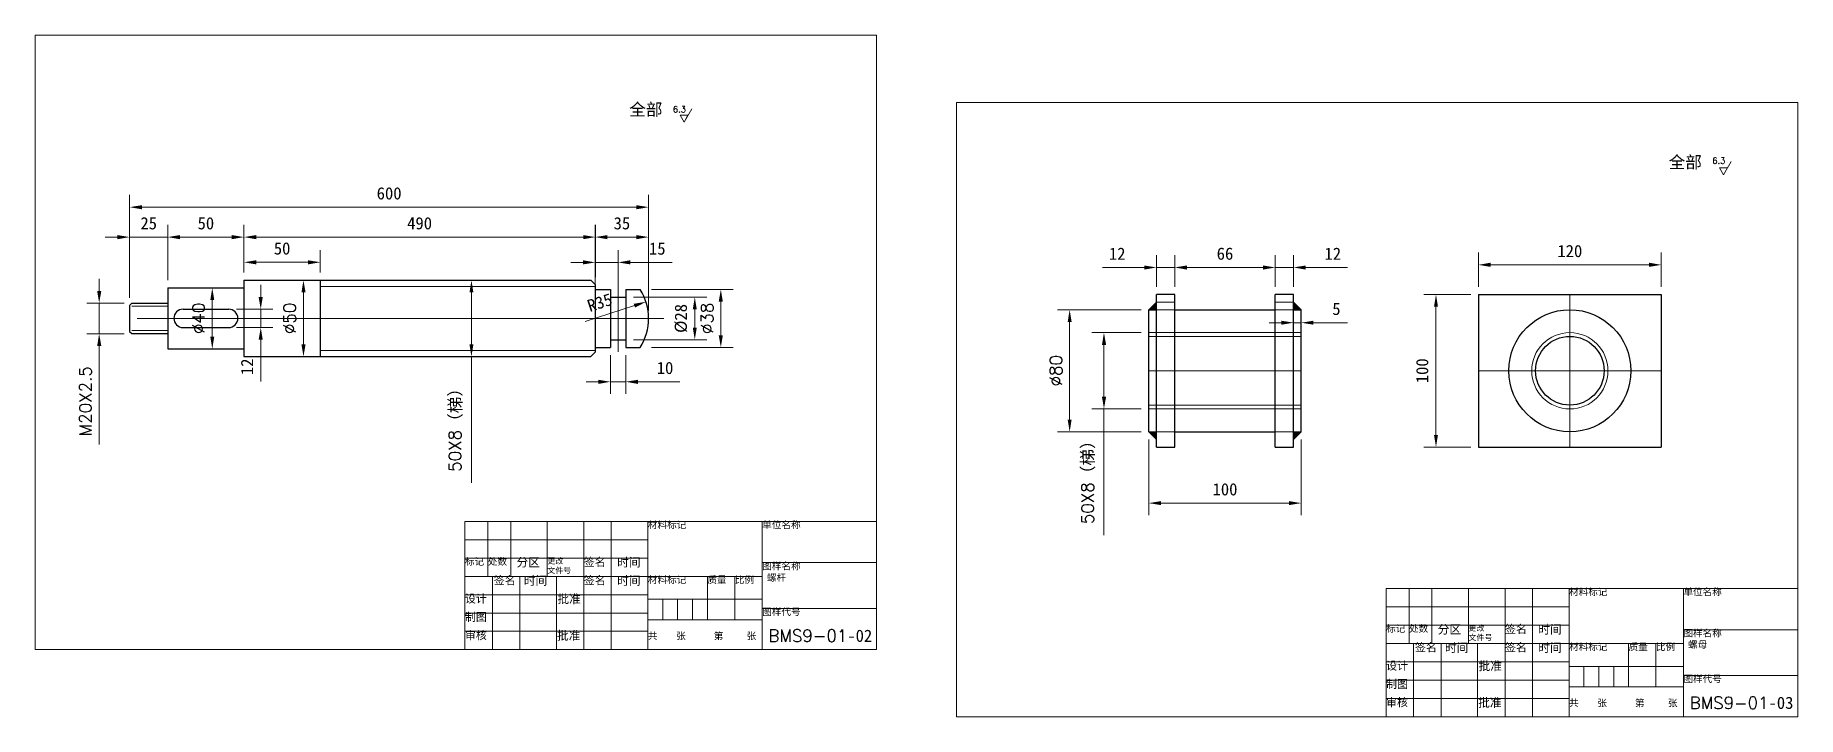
# Model space of a CAD drawing. Header units: millimetres. Extents: x 27179 to 44376, y -2108 to 7885.
# Drawn here: x 29997 to 31153, y 1777 to 2224 of the extents above; entities that cross this region are included whole.
import ezdxf
from ezdxf.lldxf.tags import DXFTag

# ---------------------------------------------------------------- set-up
doc = ezdxf.new("R2010")
doc.units = ezdxf.units.MM
doc.layers.add('中心线层', color=1, linetype='CENTER', lineweight=9)
doc.styles.get("Standard").update_dxf_attribs({"font": ''})
doc.styles.get('Standard').set_extended_font_data('SimSun')
tags = doc.linetypes.add('ACAD_ISO03W100', pattern=[30, 12, -18]).pattern_tags.tags
tags[6:7] = [DXFTag(74, 4), DXFTag(75, 0), DXFTag(340, '0'), DXFTag(46, 1.0), DXFTag(50, 0.0), DXFTag(44, 0.0), DXFTag(45, 0.0)]
tags[4:5] = [DXFTag(74, 4), DXFTag(75, 0), DXFTag(340, '0'), DXFTag(46, 1.0), DXFTag(50, 0.0), DXFTag(44, 0.0), DXFTag(45, 0.0)]
tags = doc.linetypes.add('CENTER', pattern=[50.8, 31.75, -6.35, 6.35, -6.35]).pattern_tags.tags
tags[10:11] = [DXFTag(74, 4), DXFTag(75, 0), DXFTag(340, '0'), DXFTag(46, 1.0), DXFTag(50, 0.0), DXFTag(44, 0.0), DXFTag(45, 0.0)]
tags[8:9] = [DXFTag(74, 4), DXFTag(75, 0), DXFTag(340, '0'), DXFTag(46, 1.0), DXFTag(50, 0.0), DXFTag(44, 0.0), DXFTag(45, 0.0)]
tags[6:7] = [DXFTag(74, 4), DXFTag(75, 0), DXFTag(340, '0'), DXFTag(46, 1.0), DXFTag(50, 0.0), DXFTag(44, 0.0), DXFTag(45, 0.0)]
tags[4:5] = [DXFTag(74, 4), DXFTag(75, 0), DXFTag(340, '0'), DXFTag(46, 1.0), DXFTag(50, 0.0), DXFTag(44, 0.0), DXFTag(45, 0.0)]
doc.dimstyles.new('ISO-25', dxfattribs={"dimscale": 20, "dimtxt": 2.5, "dimasz": 2.5, "dimexe": 1.25, "dimexo": 0.625, "dimtad": 1, "dimtxsty": 'Standard', "dimcen": 2.5, "dimadec": 0, "dimazin": 0, "dimtfac": 1, "dimtmove": 0, "dimatfit": 3, "dimfxl": 1, "dimarcsym": 0})

# ---------------------------------------------------------------- blocks, each defined once
blk = doc.blocks.new('*D11')
at = {"color": 5, "lineweight": 9, "transparency": 16777216}
for p, q in [((30134.2, 2068.4), (30134.2, 2099.7)), ((30364.7, 2065.4), (30364.7, 2099.7)), ((30142.2, 2091.7), (30356.7, 2091.7))]:
    blk.add_line(p, q, dxfattribs=at)
at = {"color": 5, "lineweight": -3, "transparency": 16777216}
for points in [[(30142.2, 2093), (30142.2, 2090.3), (30134.2, 2091.7)], [(30356.7, 2093), (30356.7, 2090.3), (30364.7, 2091.7)]]:
    blk.add_solid(points, dxfattribs=at)
at = {"layer": 'Defpoints', "color": 0, "lineweight": -3, "transparency": 16777216}
for p in [(30364.7, 2091.7), (30134.2, 2063.4), (30364.7, 2060.4)]:
    blk.add_point(p, dxfattribs=at)
at = {"color": 5, "lineweight": 9, "transparency": 16777216, "insert": (30249.4, 2100.7), "char_height": 8, "attachment_point": 5}
blk.add_mtext('490', dxfattribs=at)
blk = doc.blocks.new('*D12')
at = {"color": 5, "lineweight": 9, "transparency": 16777216}
for p, q in [((30084.2, 2063.4), (30084.2, 2099.7)), ((30134.2, 2068.4), (30134.2, 2099.7)), ((30126.2, 2091.7), (30092.2, 2091.7))]:
    blk.add_line(p, q, dxfattribs=at)
for points in [[(30092.2, 2093), (30092.2, 2090.3), (30084.2, 2091.7)], [(30126.2, 2093), (30126.2, 2090.3), (30134.2, 2091.7)]]:
    blk.add_solid(points, dxfattribs=at)
at = {"layer": 'Defpoints', "color": 0, "lineweight": 9, "transparency": 16777216}
for p in [(30084.2, 2091.7), (30084.2, 2058.4), (30134.2, 2063.4)]:
    blk.add_point(p, dxfattribs=at)
at = {"color": 5, "lineweight": 9, "transparency": 16777216, "insert": (30109.2, 2100.7), "char_height": 8, "attachment_point": 5}
blk.add_mtext('50', dxfattribs=at)
blk = doc.blocks.new('*D13')
at = {"color": 5, "lineweight": 9, "transparency": 16777216}
for p, q in [((30059.2, 2051.9), (30059.2, 2099.7)), ((30084.2, 2063.4), (30084.2, 2099.7)), ((30051.2, 2091.7), (30043.2, 2091.7)), ((30084.2, 2091.7), (30059.2, 2091.7)), ((30092.2, 2091.7), (30100.2, 2091.7))]:
    blk.add_line(p, q, dxfattribs=at)
for points in [[(30051.2, 2093), (30051.2, 2090.3), (30059.2, 2091.7)], [(30092.2, 2093), (30092.2, 2090.3), (30084.2, 2091.7)]]:
    blk.add_solid(points, dxfattribs=at)
at = {"layer": 'Defpoints', "color": 0, "lineweight": 9, "transparency": 16777216}
for p in [(30059.2, 2091.7), (30084.2, 2058.4), (30059.2, 2046.9)]:
    blk.add_point(p, dxfattribs=at)
at = {"color": 5, "lineweight": 9, "transparency": 16777216, "insert": (30071.7, 2100.7), "char_height": 8, "attachment_point": 5}
blk.add_mtext('25', dxfattribs=at)
blk = doc.blocks.new('*D14')
at = {"color": 5, "lineweight": 9, "transparency": 16777216}
for p, q in [((30401.6, 2057.4), (30455, 2057.4)), ((30447, 2027.4), (30447, 2049.4)), ((30401.6, 2019.4), (30455, 2019.4))]:
    blk.add_line(p, q, dxfattribs=at)
at = {"color": 5, "lineweight": -3, "transparency": 16777216}
for points in [[(30445.6, 2049.4), (30448.3, 2049.4), (30447, 2057.4)], [(30445.6, 2027.4), (30448.3, 2027.4), (30447, 2019.4)]]:
    blk.add_solid(points, dxfattribs=at)
at = {"layer": 'Defpoints', "color": 0, "lineweight": -3, "transparency": 16777216}
for p in [(30396.6, 2057.4), (30447, 2057.4), (30396.6, 2019.4)]:
    blk.add_point(p, dxfattribs=at)
at = {"color": 5, "lineweight": 9, "transparency": 16777216, "insert": (30438, 2038.4), "char_height": 8, "attachment_point": 5, "rotation": 90}
blk.add_mtext('{\\Ftxt.shx|c0;%%c38}', dxfattribs=at)
blk = doc.blocks.new('*D15')
at = {"color": 5, "lineweight": 9, "transparency": 16777216}
for p, q in [((30089.2, 2058.4), (30121.4, 2058.4)), ((30113.4, 2050.4), (30113.4, 2026.4)), ((30089.2, 2018.4), (30121.4, 2018.4))]:
    blk.add_line(p, q, dxfattribs=at)
at = {"color": 5, "lineweight": -3, "transparency": 16777216}
for points in [[(30112.1, 2050.4), (30114.7, 2050.4), (30113.4, 2058.4)], [(30112.1, 2026.4), (30114.7, 2026.4), (30113.4, 2018.4)]]:
    blk.add_solid(points, dxfattribs=at)
at = {"layer": 'Defpoints', "color": 0, "lineweight": -3, "transparency": 16777216}
for p in [(30084.2, 2058.4), (30084.2, 2018.4), (30113.4, 2018.4)]:
    blk.add_point(p, dxfattribs=at)
at = {"color": 5, "lineweight": 9, "transparency": 16777216, "insert": (30104.4, 2038.4), "char_height": 8, "attachment_point": 5, "rotation": 90}
blk.add_mtext('{\\Ftxt.shx|c0;%%c40}', dxfattribs=at)
blk = doc.blocks.new('*D16')
at = {"color": 5, "lineweight": 9, "transparency": 16777216}
for p, q in [((30039.2, 2056.4), (30039.2, 2064.4)), ((30055.7, 2048.4), (30031.2, 2048.4)), ((30039.2, 2048.4), (30039.2, 2028.4)), ((30055.7, 2028.4), (30031.2, 2028.4)), ((30039.2, 2020.4), (30039.2, 1955.8))]:
    blk.add_line(p, q, dxfattribs=at)
for points in [[(30037.9, 2056.4), (30040.6, 2056.4), (30039.2, 2048.4)], [(30037.9, 2020.4), (30040.6, 2020.4), (30039.2, 2028.4)]]:
    blk.add_solid(points, dxfattribs=at)
at = {"layer": 'Defpoints', "color": 0, "lineweight": 9, "transparency": 16777216}
for p in [(30060.7, 2048.4), (30039.2, 2028.4), (30060.7, 2028.4)]:
    blk.add_point(p, dxfattribs=at)
at = {"color": 5, "lineweight": 9, "transparency": 16777216, "insert": (30030.2, 1984.1), "char_height": 8, "attachment_point": 5, "rotation": 90}
blk.add_mtext('{\\Ftxt.shx|c0;M20X2.5}', dxfattribs=at)
blk = doc.blocks.new('*D17')
at = {"color": 5, "lineweight": 9, "transparency": 16777216}
for p, q in [((30356.7, 2063.4), (30275.4, 2063.4)), ((30283.4, 2055.4), (30283.4, 2021.4)), ((30356.7, 2013.4), (30275.4, 2013.4)), ((30283.4, 2013.4), (30283.4, 1930.6))]:
    blk.add_line(p, q, dxfattribs=at)
for points in [[(30282.1, 2055.4), (30284.7, 2055.4), (30283.4, 2063.4)], [(30282.1, 2021.4), (30284.7, 2021.4), (30283.4, 2013.4)]]:
    blk.add_solid(points, dxfattribs=at)
at = {"layer": 'Defpoints', "color": 0, "lineweight": 9, "transparency": 16777216}
for p in [(30361.7, 2063.4), (30283.4, 2013.4), (30361.7, 2013.4)]:
    blk.add_point(p, dxfattribs=at)
at = {"color": 5, "lineweight": 9, "transparency": 16777216, "insert": (30273.2, 1968), "char_height": 8, "attachment_point": 5, "rotation": 90}
blk.add_mtext('{\\Ftxt.shx|c0;50X8}（梯）', dxfattribs=at)
blk = doc.blocks.new('*D18')
at = {"color": 5, "lineweight": 9, "transparency": 16777216}
for p, q in [((30059.2, 2051.9), (30059.2, 2119.3)), ((30399.6, 2059.4), (30399.6, 2119.3)), ((30067.2, 2111.3), (30391.6, 2111.3))]:
    blk.add_line(p, q, dxfattribs=at)
at = {"color": 5, "lineweight": -3, "transparency": 16777216}
for points in [[(30067.2, 2112.6), (30067.2, 2109.9), (30059.2, 2111.3)], [(30391.6, 2112.6), (30391.6, 2109.9), (30399.6, 2111.3)]]:
    blk.add_solid(points, dxfattribs=at)
at = {"layer": 'Defpoints', "color": 0, "lineweight": -3, "transparency": 16777216}
for p in [(30399.6, 2111.3), (30059.2, 2046.9), (30399.6, 2054.4)]:
    blk.add_point(p, dxfattribs=at)
at = {"color": 5, "lineweight": 9, "transparency": 16777216, "insert": (30229.4, 2120.3), "char_height": 8, "attachment_point": 5}
blk.add_mtext('600', dxfattribs=at)
blk = doc.blocks.new('*D19')
at = {"color": 5, "lineweight": 9, "transparency": 16777216}
for p, q in [((30744.7, 2059.1), (30744.7, 2079.8)), ((30752.7, 2071.8), (30802.7, 2071.8)), ((30810.7, 2059.1), (30810.7, 2079.8))]:
    blk.add_line(p, q, dxfattribs=at)
for points in [[(30752.7, 2073.1), (30752.7, 2070.4), (30744.7, 2071.8)], [(30802.7, 2073.1), (30802.7, 2070.4), (30810.7, 2071.8)]]:
    blk.add_solid(points, dxfattribs=at)
at = {"layer": 'Defpoints', "color": 0, "lineweight": 9, "transparency": 16777216}
for p in [(30810.7, 2071.8), (30744.7, 2054.1), (30810.7, 2054.1)]:
    blk.add_point(p, dxfattribs=at)
at = {"color": 5, "lineweight": 9, "transparency": 16777216, "insert": (30777.7, 2080.8), "char_height": 8, "attachment_point": 5}
blk.add_mtext('66', dxfattribs=at)
blk = doc.blocks.new('*D20')
at = {"color": 5, "lineweight": 9, "transparency": 16777216}
for p, q in [((30802.7, 2071.8), (30794.7, 2071.8)), ((30810.7, 2059.1), (30810.7, 2079.8)), ((30810.7, 2071.8), (30822.7, 2071.8)), ((30822.7, 2059.1), (30822.7, 2079.8)), ((30830.7, 2071.8), (30858.1, 2071.8))]:
    blk.add_line(p, q, dxfattribs=at)
for points in [[(30802.7, 2073.1), (30802.7, 2070.4), (30810.7, 2071.8)], [(30830.7, 2073.1), (30830.7, 2070.4), (30822.7, 2071.8)]]:
    blk.add_solid(points, dxfattribs=at)
at = {"layer": 'Defpoints', "color": 0, "lineweight": 9, "transparency": 16777216}
for p in [(30822.7, 2071.8), (30810.7, 2054.1), (30822.7, 2054.1)]:
    blk.add_point(p, dxfattribs=at)
at = {"color": 5, "lineweight": 9, "transparency": 16777216, "insert": (30848.4, 2080.8), "char_height": 8, "attachment_point": 5}
blk.add_mtext('12', dxfattribs=at)
blk = doc.blocks.new('*D21')
at = {"color": 5, "lineweight": 9, "transparency": 16777216}
for p, q in [((30724.7, 2071.8), (30697.3, 2071.8)), ((30732.7, 2059.1), (30732.7, 2079.8)), ((30744.7, 2071.8), (30732.7, 2071.8)), ((30744.7, 2059.1), (30744.7, 2079.8)), ((30752.7, 2071.8), (30760.7, 2071.8))]:
    blk.add_line(p, q, dxfattribs=at)
for points in [[(30724.7, 2073.1), (30724.7, 2070.4), (30732.7, 2071.8)], [(30752.7, 2073.1), (30752.7, 2070.4), (30744.7, 2071.8)]]:
    blk.add_solid(points, dxfattribs=at)
at = {"layer": 'Defpoints', "color": 0, "lineweight": 9, "transparency": 16777216}
for p in [(30732.7, 2071.8), (30732.7, 2054.1), (30744.7, 2054.1)]:
    blk.add_point(p, dxfattribs=at)
at = {"color": 5, "lineweight": 9, "transparency": 16777216, "insert": (30707, 2080.8), "char_height": 8, "attachment_point": 5}
blk.add_mtext('12', dxfattribs=at)
blk = doc.blocks.new('*D22')
at = {"color": 5, "lineweight": 9, "transparency": 16777216}
for p, q in [((30814.7, 2035.6), (30806.7, 2035.6)), ((30822.7, 2039.1), (30822.7, 2027.6)), ((30822.7, 2035.6), (30827.7, 2035.6)), ((30827.7, 2039.1), (30827.7, 2027.6)), ((30835.7, 2035.6), (30858, 2035.6))]:
    blk.add_line(p, q, dxfattribs=at)
for points in [[(30814.7, 2036.9), (30814.7, 2034.3), (30822.7, 2035.6)], [(30835.7, 2036.9), (30835.7, 2034.3), (30827.7, 2035.6)]]:
    blk.add_solid(points, dxfattribs=at)
at = {"layer": 'Defpoints', "color": 0, "lineweight": 9, "transparency": 16777216}
for p in [(30822.7, 2044.1), (30827.7, 2044.1), (30827.7, 2035.6)]:
    blk.add_point(p, dxfattribs=at)
at = {"color": 5, "lineweight": 9, "transparency": 16777216, "insert": (30850.8, 2044.6), "char_height": 8, "attachment_point": 5}
blk.add_mtext('5', dxfattribs=at)
blk = doc.blocks.new('*D23')
at = {"color": 5, "lineweight": 9, "transparency": 16777216}
for p, q in [((30727.7, 1959.1), (30727.7, 1909.4)), ((30827.7, 1959.1), (30827.7, 1909.4)), ((30735.7, 1917.4), (30819.7, 1917.4))]:
    blk.add_line(p, q, dxfattribs=at)
for points in [[(30735.7, 1918.7), (30735.7, 1916.1), (30727.7, 1917.4)], [(30819.7, 1918.7), (30819.7, 1916.1), (30827.7, 1917.4)]]:
    blk.add_solid(points, dxfattribs=at)
at = {"layer": 'Defpoints', "color": 0, "lineweight": 9, "transparency": 16777216}
for p in [(30727.7, 1964.1), (30827.7, 1964.1), (30827.7, 1917.4)]:
    blk.add_point(p, dxfattribs=at)
at = {"color": 5, "lineweight": 9, "transparency": 16777216, "insert": (30777.7, 1926.4), "char_height": 8, "attachment_point": 5}
blk.add_mtext('100', dxfattribs=at)
blk = doc.blocks.new('*D24')
at = {"color": 5, "lineweight": 9, "transparency": 16777216}
for p, q in [((30722.7, 2029.1), (30690.3, 2029.1)), ((30698.3, 2021.1), (30698.3, 1987.1)), ((30722.7, 1979.1), (30690.3, 1979.1)), ((30698.3, 1979.1), (30698.3, 1896.3))]:
    blk.add_line(p, q, dxfattribs=at)
for points in [[(30697, 2021.1), (30699.7, 2021.1), (30698.3, 2029.1)], [(30697, 1987.1), (30699.7, 1987.1), (30698.3, 1979.1)]]:
    blk.add_solid(points, dxfattribs=at)
at = {"layer": 'Defpoints', "color": 0, "lineweight": 9, "transparency": 16777216}
for p in [(30727.7, 2029.1), (30698.3, 1979.1), (30727.7, 1979.1)]:
    blk.add_point(p, dxfattribs=at)
at = {"color": 5, "lineweight": 9, "transparency": 16777216, "insert": (30688.1, 1933.7), "char_height": 8, "attachment_point": 5, "rotation": 90}
blk.add_mtext('{\\Ftxt.shx|c0;50X8}（梯）', dxfattribs=at)
blk = doc.blocks.new('*D25')
at = {"color": 5, "lineweight": 9, "transparency": 16777216}
for p, q in [((30722.7, 2044.1), (30667.8, 2044.1)), ((30675.8, 2036.1), (30675.8, 1972.1)), ((30722.7, 1964.1), (30667.8, 1964.1))]:
    blk.add_line(p, q, dxfattribs=at)
for points in [[(30674.5, 2036.1), (30677.1, 2036.1), (30675.8, 2044.1)], [(30674.5, 1972.1), (30677.1, 1972.1), (30675.8, 1964.1)]]:
    blk.add_solid(points, dxfattribs=at)
at = {"layer": 'Defpoints', "color": 0, "lineweight": 9, "transparency": 16777216}
for p in [(30727.7, 2044.1), (30675.8, 1964.1), (30727.7, 1964.1)]:
    blk.add_point(p, dxfattribs=at)
at = {"color": 5, "lineweight": 9, "transparency": 16777216, "insert": (30666.8, 2004.1), "char_height": 8, "attachment_point": 5, "rotation": 90}
blk.add_mtext('{\\Ftxt.shx|c0;%%c80}', dxfattribs=at)
blk = doc.blocks.new('*D26')
at = {"color": 5, "lineweight": 9, "transparency": 16777216}
for p, q in [((30943.9, 2059.1), (30943.9, 2081.5)), ((31063.9, 2059.1), (31063.9, 2081.5)), ((30951.9, 2073.5), (31055.9, 2073.5))]:
    blk.add_line(p, q, dxfattribs=at)
for points in [[(30951.9, 2074.9), (30951.9, 2072.2), (30943.9, 2073.5)], [(31055.9, 2074.9), (31055.9, 2072.2), (31063.9, 2073.5)]]:
    blk.add_solid(points, dxfattribs=at)
at = {"layer": 'Defpoints', "color": 0, "lineweight": 9, "transparency": 16777216}
for p in [(31063.9, 2073.5), (30943.9, 2054.1), (31063.9, 2054.1)]:
    blk.add_point(p, dxfattribs=at)
at = {"color": 5, "lineweight": 9, "transparency": 16777216, "insert": (31003.9, 2082.5), "char_height": 8, "attachment_point": 5}
blk.add_mtext('120', dxfattribs=at)
blk = doc.blocks.new('*D27')
at = {"color": 5, "lineweight": 9, "transparency": 16777216}
for p, q in [((30938.9, 2054.1), (30908.1, 2054.1)), ((30916.1, 2046.1), (30916.1, 1962.1)), ((30938.9, 1954.1), (30908.1, 1954.1))]:
    blk.add_line(p, q, dxfattribs=at)
for points in [[(30914.8, 2046.1), (30917.4, 2046.1), (30916.1, 2054.1)], [(30914.8, 1962.1), (30917.4, 1962.1), (30916.1, 1954.1)]]:
    blk.add_solid(points, dxfattribs=at)
at = {"layer": 'Defpoints', "color": 0, "lineweight": 9, "transparency": 16777216}
for p in [(30943.9, 2054.1), (30916.1, 1954.1), (30943.9, 1954.1)]:
    blk.add_point(p, dxfattribs=at)
at = {"color": 5, "lineweight": 9, "transparency": 16777216, "insert": (30907.1, 2004.1), "char_height": 8, "attachment_point": 5, "rotation": 90}
blk.add_mtext('100', dxfattribs=at)
blk = doc.blocks.new('*D28')
at = {"color": 5, "lineweight": 9, "transparency": 16777216}
for p, q in [((30134.2, 2068.4), (30134.2, 2083.2)), ((30184.2, 2068.4), (30184.2, 2083.2)), ((30142.2, 2075.2), (30176.2, 2075.2))]:
    blk.add_line(p, q, dxfattribs=at)
for points in [[(30142.2, 2076.5), (30142.2, 2073.8), (30134.2, 2075.2)], [(30176.2, 2076.5), (30176.2, 2073.8), (30184.2, 2075.2)]]:
    blk.add_solid(points, dxfattribs=at)
at = {"layer": 'Defpoints', "color": 0, "lineweight": 9, "transparency": 16777216}
for p in [(30184.2, 2075.2), (30134.2, 2063.4), (30184.2, 2063.4)]:
    blk.add_point(p, dxfattribs=at)
at = {"color": 5, "lineweight": 9, "transparency": 16777216, "insert": (30159.2, 2084.2), "char_height": 8, "attachment_point": 5}
blk.add_mtext('50', dxfattribs=at)
blk = doc.blocks.new('*D70')
at = {"color": 5, "lineweight": 9, "transparency": 16777216}
for p, q in [((30145.2, 2052.4), (30145.2, 2060.4)), ((30129.2, 2044.4), (30153.2, 2044.4)), ((30145.2, 2044.4), (30145.2, 2032.4)), ((30129.2, 2032.4), (30153.2, 2032.4)), ((30145.2, 2024.4), (30145.2, 1997))]:
    blk.add_line(p, q, dxfattribs=at)
for points in [[(30143.8, 2052.4), (30146.5, 2052.4), (30145.2, 2044.4)], [(30143.8, 2024.4), (30146.5, 2024.4), (30145.2, 2032.4)]]:
    blk.add_solid(points, dxfattribs=at)
at = {"layer": 'Defpoints', "color": 0, "lineweight": 9, "transparency": 16777216}
for p in [(30124.2, 2044.4), (30124.2, 2032.4), (30145.2, 2032.4)]:
    blk.add_point(p, dxfattribs=at)
at = {"color": 5, "lineweight": 9, "transparency": 16777216, "insert": (30136.2, 2006.7), "char_height": 8, "attachment_point": 5, "rotation": 90}
blk.add_mtext('12', dxfattribs=at)
blk = doc.blocks.new('*D71')
at = {"color": 5, "lineweight": 9, "transparency": 16777216}
for p, q in [((30193.9, 2063.4), (30165.2, 2063.4)), ((30173.2, 2055.4), (30173.2, 2021.4)), ((30193.9, 2013.4), (30165.2, 2013.4))]:
    blk.add_line(p, q, dxfattribs=at)
for points in [[(30171.9, 2055.4), (30174.6, 2055.4), (30173.2, 2063.4)], [(30171.9, 2021.4), (30174.6, 2021.4), (30173.2, 2013.4)]]:
    blk.add_solid(points, dxfattribs=at)
at = {"layer": 'Defpoints', "color": 0, "lineweight": 9, "transparency": 16777216}
for p in [(30198.9, 2063.4), (30173.2, 2013.4), (30198.9, 2013.4)]:
    blk.add_point(p, dxfattribs=at)
at = {"color": 5, "lineweight": 9, "transparency": 16777216, "insert": (30164.2, 2038.4), "char_height": 8, "attachment_point": 5, "rotation": 90}
blk.add_mtext('{\\Ftxt.shx|c0;%%c50}', dxfattribs=at)
blk = doc.blocks.new('*D109')
at = {"color": 5, "lineweight": 9, "transparency": 16777216}
for p, q in [((30364.6, 2043.4), (30364.6, 2099.7)), ((30399.6, 2043.4), (30399.6, 2099.7)), ((30372.6, 2091.7), (30391.6, 2091.7))]:
    blk.add_line(p, q, dxfattribs=at)
at = {"color": 5, "lineweight": -3, "transparency": 16777216}
for points in [[(30372.6, 2093), (30372.6, 2090.3), (30364.6, 2091.7)], [(30391.6, 2093), (30391.6, 2090.3), (30399.6, 2091.7)]]:
    blk.add_solid(points, dxfattribs=at)
at = {"layer": 'Defpoints', "color": 0, "lineweight": -3, "transparency": 16777216}
for p in [(30399.6, 2091.7), (30364.6, 2038.4), (30399.6, 2038.4)]:
    blk.add_point(p, dxfattribs=at)
at = {"color": 5, "lineweight": 9, "transparency": 16777216, "insert": (30382.1, 2100.7), "char_height": 8, "attachment_point": 5}
blk.add_mtext('35', dxfattribs=at)
blk = doc.blocks.new('*D143')
at = {"color": 5, "lineweight": 9, "transparency": 16777216}
blk.add_line((30358, 2036.3), (30390.3, 2046.8), dxfattribs=at)
at = {"color": 5, "lineweight": -3, "transparency": 16777216}
blk.add_solid([(30389.9, 2048), (30390.7, 2045.5), (30397.9, 2049.3)], dxfattribs=at)
at = {"layer": 'Defpoints', "color": 0, "lineweight": -3, "transparency": 16777216}
for p in [(30397.9, 2049.3), (30364.6, 2038.4)]:
    blk.add_point(p, dxfattribs=at)
at = {"color": 5, "lineweight": 9, "transparency": 16777216, "insert": (30367.6, 2048.8), "char_height": 8, "attachment_point": 5, "rotation": 18.0423}
blk.add_mtext('R35', dxfattribs=at)
blk = doc.blocks.new('*D167')
at = {"color": 5, "lineweight": 9, "transparency": 16777216}
for p, q in [((30364.6, 2064.4), (30364.6, 2083.1)), ((30379.6, 2057.4), (30379.6, 2083.1)), ((30356.6, 2075.1), (30348.6, 2075.1)), ((30364.6, 2075.1), (30379.6, 2075.1)), ((30387.6, 2075.1), (30415, 2075.1))]:
    blk.add_line(p, q, dxfattribs=at)
at = {"color": 5, "lineweight": -3, "transparency": 16777216}
for points in [[(30356.6, 2076.5), (30356.6, 2073.8), (30364.6, 2075.1)], [(30387.6, 2076.5), (30387.6, 2073.8), (30379.6, 2075.1)]]:
    blk.add_solid(points, dxfattribs=at)
at = {"layer": 'Defpoints', "color": 0, "lineweight": -3, "transparency": 16777216}
for p in [(30379.6, 2075.1), (30364.6, 2059.4), (30379.6, 2052.4)]:
    blk.add_point(p, dxfattribs=at)
at = {"color": 5, "lineweight": 9, "transparency": 16777216, "insert": (30405.3, 2084.1), "char_height": 8, "attachment_point": 5}
blk.add_mtext('15', dxfattribs=at)
blk = doc.blocks.new('*D168')
at = {"color": 5, "lineweight": 9, "transparency": 16777216}
for p, q in [((30374.6, 2014.4), (30374.6, 1988.9)), ((30384.6, 2014.4), (30384.6, 1988.9)), ((30366.6, 1996.9), (30358.6, 1996.9)), ((30374.6, 1996.9), (30384.6, 1996.9)), ((30392.6, 1996.9), (30420.2, 1996.9))]:
    blk.add_line(p, q, dxfattribs=at)
at = {"color": 5, "lineweight": -3, "transparency": 16777216}
for points in [[(30366.6, 1998.2), (30366.6, 1995.5), (30374.6, 1996.9)], [(30392.6, 1998.2), (30392.6, 1995.5), (30384.6, 1996.9)]]:
    blk.add_solid(points, dxfattribs=at)
at = {"layer": 'Defpoints', "color": 0, "lineweight": -3, "transparency": 16777216}
for p in [(30374.6, 2019.4), (30384.6, 2019.4), (30384.6, 1996.9)]:
    blk.add_point(p, dxfattribs=at)
at = {"color": 5, "lineweight": 9, "transparency": 16777216, "insert": (30410.4, 2005.9), "char_height": 8, "attachment_point": 5}
blk.add_mtext('10', dxfattribs=at)
blk = doc.blocks.new('*D175')
at = {"color": 5, "lineweight": 9, "transparency": 16777216}
for p, q in [((30389.6, 2052.4), (30437.9, 2052.4)), ((30429.9, 2044.4), (30429.9, 2032.4)), ((30389.6, 2024.4), (30437.9, 2024.4))]:
    blk.add_line(p, q, dxfattribs=at)
at = {"color": 5, "lineweight": -3, "transparency": 16777216}
for points in [[(30428.6, 2044.4), (30431.2, 2044.4), (30429.9, 2052.4)], [(30428.6, 2032.4), (30431.2, 2032.4), (30429.9, 2024.4)]]:
    blk.add_solid(points, dxfattribs=at)
at = {"layer": 'Defpoints', "color": 0, "lineweight": -3, "transparency": 16777216}
for p in [(30384.6, 2052.4), (30384.6, 2024.4), (30429.9, 2024.4)]:
    blk.add_point(p, dxfattribs=at)
at = {"color": 5, "lineweight": 9, "transparency": 16777216, "insert": (30420.9, 2038.4), "char_height": 8, "attachment_point": 5, "rotation": 90}
blk.add_mtext('%%c28', dxfattribs=at)

msp = doc.modelspace()

# ---------------------------------------------------------------- hatches: boundary and pattern name
at = {"lineweight": 9}
for points in [[(30732.687, 2049.097), (30727.687, 2044.097), (30732.687, 2044.097)], [(30822.687, 2049.097), (30822.687, 2044.097), (30827.687, 2044.097)], [(30732.687, 1964.097), (30727.687, 1964.097), (30732.687, 1959.097)], [(30822.687, 1964.097), (30822.687, 1959.097), (30827.687, 1964.097)]]:
    msp.add_hatch(color=5, dxfattribs=at).paths.add_polyline_path(points)

# ---------------------------------------------------------------- linework, layer by layer
at = {"color": 5, "lineweight": 9}
for p, q in [((30422.833, 2167.047), (30427.899, 2175.821)), ((31104.651, 2132.52), (31109.717, 2141.294)), ((30732.687, 2049.097), (30727.687, 2044.097)), ((30732.687, 2049.097), (30732.687, 2044.097)), ((30822.687, 2049.097), (30827.687, 2044.097)), ((30822.687, 2049.097), (30822.687, 2044.097)), ((30732.687, 2044.097), (30727.687, 2044.097)), ((30822.687, 2044.097), (30827.687, 2044.097)), ((30732.687, 1964.097), (30727.687, 1964.097)), ((30732.687, 1959.097), (30727.687, 1964.097)), ((30732.687, 1959.097), (30732.687, 1964.097)), ((30822.687, 1964.097), (30827.687, 1964.097)), ((30822.687, 1959.097), (30822.687, 1964.097)), ((30822.687, 1959.097), (30827.687, 1964.097))]:
    msp.add_line(p, q, dxfattribs=at)
for p, q in [((30084.2, 2058.418), (30134.2, 2058.418)), ((30084.2, 2058.418), (30084.2, 2018.418)), ((30134.2, 2063.418), (30134.2, 2013.418)), ((30134.2, 2063.418), (30361.679, 2063.418)), ((30184.2, 2063.418), (30184.2, 2013.418)), ((30361.679, 2063.418), (30364.679, 2060.418)), ((30364.639, 2060.418), (30364.639, 2016.418)), ((30059.2, 2046.918), (30060.7, 2048.418)), ((30059.2, 2046.918), (30059.2, 2029.918)), ((30060.7, 2048.418), (30084.2, 2048.418)), ((30364.679, 2057.418), (30374.639, 2057.418)), ((30374.639, 2057.418), (30374.639, 2019.418)), ((30374.639, 2052.418), (30384.639, 2052.418)), ((30384.639, 2057.418), (30384.639, 2019.418)), ((30384.639, 2057.418), (30394.033, 2057.418)), ((30732.687, 1954.097), (30732.687, 2054.097)), ((30744.687, 2054.097), (30732.687, 2054.097)), ((30744.687, 1954.097), (30744.687, 2054.097)), ((30810.687, 1954.097), (30810.687, 2054.097)), ((30822.687, 2054.097), (30810.687, 2054.097)), ((30822.687, 1954.097), (30822.687, 2054.097)), ((30943.906, 2054.097), (31063.906, 2054.097)), ((30943.906, 2054.097), (30943.906, 1954.097)), ((31063.906, 2054.097), (31063.906, 1954.097)), ((30094.2, 2044.418), (30124.2, 2044.418)), ((30727.687, 2044.097), (30732.687, 2044.097)), ((30727.687, 1964.097), (30727.687, 2044.097)), ((30744.687, 2044.097), (30810.687, 2044.097)), ((30822.687, 2044.097), (30827.687, 2044.097)), ((30827.687, 1964.097), (30827.687, 2044.097)), ((30059.2, 2029.918), (30060.7, 2028.418)), ((30060.7, 2028.418), (30084.2, 2028.418)), ((30094.2, 2032.418), (30124.2, 2032.418)), ((30374.639, 2024.418), (30384.639, 2024.418)), ((30084.2, 2018.418), (30134.2, 2018.418)), ((30134.2, 2013.418), (30361.679, 2013.418)), ((30364.679, 2016.418), (30361.679, 2013.418)), ((30364.679, 2019.418), (30374.639, 2019.418)), ((30384.639, 2019.418), (30394.033, 2019.418)), ((30727.687, 1964.097), (30732.687, 1964.097)), ((30727.687, 1964.097), (30732.687, 1964.097)), ((30732.687, 1954.097), (30744.687, 1954.097)), ((30744.687, 1964.097), (30810.687, 1964.097)), ((30810.687, 1954.097), (30822.687, 1954.097)), ((30822.687, 1964.097), (30827.687, 1964.097)), ((30822.687, 1964.097), (30827.687, 1964.097)), ((30943.906, 1954.097), (31063.906, 1954.097))]:
    msp.add_line(p, q)
at = {"linetype": 'ACAD_ISO03W100', "lineweight": 5, "ltscale": 0.5}
for p, q in [((30184.2, 2059.418), (30364.639, 2059.418)), ((30060.7, 2046.418), (30084.2, 2046.418)), ((30732.687, 2049.097), (30744.687, 2049.097)), ((30810.687, 2049.097), (30822.687, 2049.097)), ((30732.687, 2044.097), (30744.687, 2044.097)), ((30810.687, 2044.097), (30822.687, 2044.097)), ((30060.7, 2030.418), (30084.2, 2030.418)), ((30727.687, 2029.097), (30827.687, 2029.097)), ((30727.687, 2026.597), (30827.687, 2026.597)), ((30184.2, 2017.418), (30364.639, 2017.418)), ((30727.687, 1981.597), (30827.687, 1981.597)), ((30727.687, 1979.097), (30827.687, 1979.097)), ((30732.687, 1964.097), (30744.687, 1964.097)), ((30810.687, 1964.097), (30822.687, 1964.097))]:
    msp.add_line(p, q, dxfattribs=at)
at = {"lineweight": 9}
for p, q in [((30279.143, 1905.4), (30279.143, 1821.4)), ((30279.143, 1905.4), (30549.143, 1905.4)), ((30294.143, 1905.4), (30294.143, 1869.4)), ((30309.143, 1905.4), (30309.143, 1869.4)), ((30333.143, 1905.4), (30333.143, 1869.4)), ((30357.143, 1905.4), (30357.143, 1821.4)), ((30375.143, 1905.4), (30375.143, 1821.4)), ((30399.143, 1905.4), (30399.143, 1821.4)), ((30474.143, 1905.4), (30474.143, 1821.4)), ((30549.143, 1905.4), (30549.143, 1821.4)), ((30279.143, 1893.4), (30399.143, 1893.4)), ((30279.143, 1881.4), (30399.143, 1881.4)), ((30474.143, 1878.4), (30549.143, 1878.4)), ((30279.143, 1869.4), (30399.143, 1869.4)), ((30297.143, 1869.4), (30297.143, 1821.4)), ((30315.143, 1869.4), (30315.143, 1821.4)), ((30339.143, 1869.4), (30339.143, 1821.4)), ((30399.143, 1869.4), (30474.143, 1869.4)), ((30438.143, 1869.4), (30438.143, 1840.9)), ((30456.143, 1869.4), (30456.143, 1840.9)), ((30883.404, 1861.455), (31153.404, 1861.455)), ((30883.404, 1861.455), (30883.404, 1777.455)), ((30898.404, 1861.455), (30898.404, 1825.455)), ((30913.404, 1861.455), (30913.404, 1825.455)), ((30937.404, 1861.455), (30937.404, 1825.455)), ((30961.404, 1861.455), (30961.404, 1777.455)), ((30979.404, 1861.455), (30979.404, 1777.455)), ((31003.404, 1861.455), (31003.404, 1777.455)), ((31078.404, 1861.455), (31078.404, 1777.455)), ((31153.404, 1861.455), (31153.404, 1777.455)), ((30279.143, 1857.4), (30399.143, 1857.4)), ((30399.143, 1854.4), (30474.143, 1854.4)), ((30408.893, 1854.4), (30408.893, 1840.9)), ((30418.643, 1854.4), (30418.643, 1840.9)), ((30428.393, 1854.4), (30428.393, 1840.9)), ((30279.143, 1845.4), (30399.143, 1845.4)), ((30399.143, 1840.9), (30474.143, 1840.9)), ((30474.143, 1848.4), (30549.143, 1848.4)), ((30883.404, 1849.455), (31003.404, 1849.455)), ((30279.143, 1833.4), (30399.143, 1833.4)), ((30883.404, 1837.455), (31003.404, 1837.455)), ((31078.404, 1834.455), (31153.404, 1834.455)), ((30279.143, 1821.4), (30549.143, 1821.4)), ((30883.404, 1825.455), (31003.404, 1825.455)), ((30901.404, 1825.455), (30901.404, 1777.455)), ((30919.404, 1825.455), (30919.404, 1777.455)), ((30943.404, 1825.455), (30943.404, 1777.455)), ((31003.404, 1825.455), (31078.404, 1825.455)), ((31042.404, 1825.455), (31042.404, 1796.955)), ((31060.404, 1825.455), (31060.404, 1796.955)), ((30883.404, 1813.455), (31003.404, 1813.455)), ((31003.404, 1810.455), (31078.404, 1810.455)), ((31013.154, 1810.455), (31013.154, 1796.955)), ((31022.904, 1810.455), (31022.904, 1796.955)), ((31032.654, 1810.455), (31032.654, 1796.955)), ((31078.404, 1804.455), (31153.404, 1804.455)), ((30883.404, 1801.455), (31003.404, 1801.455)), ((31003.404, 1796.955), (31078.404, 1796.955)), ((30883.404, 1789.455), (31003.404, 1789.455)), ((30883.404, 1777.455), (31153.404, 1777.455))]:
    msp.add_line(p, q, dxfattribs=at)
for points in [[(29997.276, 2223.908), (30549.143, 2223.908), (30549.143, 1821.4), (29997.276, 1821.4)], [(30601.537, 2179.964), (31153.404, 2179.964), (31153.404, 1777.455), (30601.537, 1777.455)]]:
    msp.add_lwpolyline(points, close=True, dxfattribs=at)
at = {"color": 5, "lineweight": 9}
for points in [[(30422.833, 2167.047), (30425.413, 2171.516), (30420.254, 2171.516)], [(31104.651, 2132.52), (31107.231, 2136.988), (31102.071, 2136.988)]]:
    msp.add_lwpolyline(points, close=True, dxfattribs=at)
for radius in [40, 22.5]:
    msp.add_circle((31003.906, 2004.097), radius)
at = {"linetype": 'ACAD_ISO03W100', "lineweight": 5, "ltscale": 0.5}
msp.add_circle((31003.906, 2004.097), 25, dxfattribs=at)
at = {"lineweight": -3}
msp.add_arc((30364.639, 2038.418), 35, 327.12165, 32.87835, dxfattribs=at)
for centre, start, end in [((30094.2, 2038.418), 90, 270), ((30124.2, 2038.418), 270, 90)]:
    msp.add_arc(centre, 6, start, end)
at = {"layer": '中心线层'}
for p, q in [((30379.639, 2060.418), (30379.639, 2016.418)), ((31003.906, 2054.097), (31003.906, 1954.097)), ((30064.2, 2038.418), (30409.679, 2038.418)), ((30727.687, 2004.097), (30827.687, 2004.097)), ((30752.687, 2004.097), (30790.687, 2004.097)), ((30943.906, 2004.097), (31063.906, 2004.097))]:
    msp.add_line(p, q, dxfattribs=at)

# ---------------------------------------------------------------- texts
at = {"lineweight": 9}
for p in [(30399.143, 1828.15), (31003.404, 1784.205)]:
    msp.add_text('共    张      第     张', height=4.5, dxfattribs=at).set_placement(p)
at = {"color": 5, "lineweight": 9, "attachment_point": 1}
for s, insert, char_height, width in [('全部', (30386.888, 2179.309), 8, 26.05816), ('{\\Ftxt.shx|c0;6.3}', (30415.533, 2177.43), 4, 9.83329), ('全部', (31068.706, 2144.781), 8, 26.05816), ('{\\Ftxt.shx|c0;6.3}', (31097.351, 2143.74), 4, 9.83329)]:
    msp.add_mtext(s, dxfattribs=dict(at, insert=insert, char_height=char_height, width=width))
at = {"lineweight": 9, "attachment_point": 1}
for s, insert, char_height, width in [('{\\fSimSun|b0|i0|c134|p54;材料标记}', (30399.143, 1905.4), 4.5, 75), ('{\\fSimSun|b0|i0|c134|p54;单位名称}', (30474.143, 1905.4), 4.5, 75), ('{\\fSimSun|b0|i0|c134|p54;标记}', (30279.143, 1881.4), 4.5, 15), ('{\\fSimSun|b0|i0|c134|p54;处数}', (30294.143, 1881.4), 4.5, 15), ('{\\fSimSun|b0|i0|c134|p54;\\H1.071x; 分区}', (30309.143, 1881.4), 5.25, 24), ('{\\fSimSun|b0|i0|c134|p54;更改\\P文件号}', (30333.143, 1881.4), 3.75, 24), ('{\\fSimSun|b0|i0|c134|p54;签名}', (30357.143, 1881.4), 5.25, 15), ('{\\fSimSun|b0|i0|c134|p54;\\H1.071x; 时间}', (30375.143, 1881.4), 5.25, 24), ('{\\fSimSun|b0|i0|c134|p54;图样名称\\P 螺杆}', (30474.143, 1878.4), 4.5, 75), ('{\\fSimSun|b0|i0|c134|p54;签名}', (30298.089, 1869.4), 5.25, 15), ('{\\fSimSun|b0|i0|c134|p54;\\H1.071x; 时间}', (30313.935, 1869.4), 5.25, 24), ('{\\fSimSun|b0|i0|c134|p54;签名}', (30357.143, 1869.4), 5.25, 15), ('{\\fSimSun|b0|i0|c134|p54;\\H1.071x; 时间}', (30375.143, 1869.4), 5.25, 24), ('{\\fSimSun|b0|i0|c134|p54;材料标记}', (30399.143, 1869.4), 4.5, 75), ('{\\fSimSun|b0|i0|c134|p54;质量}', (30438.143, 1869.4), 4.5, 15), ('{\\fSimSun|b0|i0|c134|p54;比例}', (30456.143, 1869.4), 4.5, 15), ('{\\fSimSun|b0|i0|c134|p54;材料标记}', (31003.404, 1861.455), 4.5, 75), ('{\\fSimSun|b0|i0|c134|p54;单位名称}', (31078.404, 1861.455), 4.5, 75), ('{\\fSimSun|b0|i0|c134|p54;设计}', (30279.143, 1857.4), 5.25, 15), ('{\\fSimSun|b0|i0|c134|p54;\\H1.071x; 批准}', (30335.962, 1857.4), 5.25, 24), ('{\\fSimSun|b0|i0|c134|p54;制图}', (30279.143, 1845.4), 5.25, 15), ('{\\fSimSun|b0|i0|c134|p54;图样代号}', (30474.143, 1848.4), 4.5, 75), ('{\\fSimSun|b0|i0|c134|p54;签名}', (30961.404, 1837.455), 5.25, 15), ('{\\fSimSun|b0|i0|c134|p54;审核}', (30279.143, 1833.4), 5.25, 15), ('{\\fSimSun|b0|i0|c134|p54;\\H1.071x; 批准}', (30335.68, 1833.4), 5.25, 24), (' {\\Ftxt.shx|c0;BMS9-01}-02', (30472.762, 1834.503), 8, 412.5), ('{\\fSimSun|b0|i0|c134|p54;标记}', (30883.404, 1837.455), 4.5, 15), ('{\\fSimSun|b0|i0|c134|p54;处数}', (30898.404, 1837.455), 4.5, 15), ('{\\fSimSun|b0|i0|c134|p54;\\H1.071x; 分区}', (30913.404, 1837.455), 5.25, 24), ('{\\fSimSun|b0|i0|c134|p54;更改\\P文件号}', (30937.404, 1837.455), 3.75, 24), ('{\\fSimSun|b0|i0|c134|p54;\\H1.071x; 时间}', (30979.404, 1837.455), 5.25, 24), ('{\\fSimSun|b0|i0|c134|p54;图样名称\\P 螺母}', (31078.404, 1834.455), 4.5, 75), ('{\\fSimSun|b0|i0|c134|p54;签名}', (30902.351, 1825.455), 5.25, 15), ('{\\fSimSun|b0|i0|c134|p54;\\H1.071x; 时间}', (30918.196, 1825.455), 5.25, 24), ('{\\fSimSun|b0|i0|c134|p54;签名}', (30961.404, 1825.455), 5.25, 15), ('{\\fSimSun|b0|i0|c134|p54;\\H1.071x; 时间}', (30979.404, 1825.455), 5.25, 24), ('{\\fSimSun|b0|i0|c134|p54;材料标记}', (31003.404, 1825.455), 4.5, 75), ('{\\fSimSun|b0|i0|c134|p54;质量}', (31042.404, 1825.455), 4.5, 15), ('{\\fSimSun|b0|i0|c134|p54;比例}', (31060.404, 1825.455), 4.5, 15), ('{\\fSimSun|b0|i0|c134|p54;设计}', (30883.404, 1813.455), 5.25, 15), ('{\\fSimSun|b0|i0|c134|p54;\\H1.071x; 批准}', (30940.223, 1813.455), 5.25, 24), ('{\\fSimSun|b0|i0|c134|p54;图样代号}', (31078.404, 1804.455), 4.5, 75), ('{\\fSimSun|b0|i0|c134|p54;制图}', (30883.404, 1801.455), 5.25, 15), ('{\\fSimSun|b0|i0|c134|p54;审核}', (30883.404, 1789.455), 5.25, 15), ('{\\fSimSun|b0|i0|c134|p54;\\H1.071x; 批准}', (30939.941, 1789.455), 5.25, 24), (' {\\Ftxt.shx|c0;BMS9-01}-03', (31077.023, 1790.559), 8, 412.5)]:
    msp.add_mtext(s, dxfattribs=dict(at, insert=insert, char_height=char_height, width=width))

# ---------------------------------------------------------------- dimensions: what is measured, and where the dimension line sits
at = {"color": 5, "lineweight": 9}
for base, p1, p2, text, picture, middle in [((30399.639, 2111.262), (30059.2, 2046.918), (30399.639, 2054.418), '600', '*D18', (30229.42, 2120.262)), ((30364.679, 2091.675), (30134.2, 2063.418), (30364.679, 2060.418), '490', '*D11', (30249.44, 2100.675))]:
    dim = msp.add_linear_dim(base=base, p1=p1, p2=p2, text=text, dimstyle='ISO-25', override={"dimtxt": 0.4, "dimasz": 0.4, "dimexe": 0.4, "dimexo": 0.25, "dimgap": 0.25, "dimclrd": 5, "dimclre": 5, "dimclrt": 5, "dimlwd": 9, "dimlwe": 9}, dxfattribs=at)
    dim.commit()
    dim.dimension.update_dxf_attribs({"geometry": picture, "text_midpoint": middle})
for base, p1, p2, picture, middle in [((30059.2, 2091.675), (30084.2, 2058.418), (30059.2, 2046.918), '*D13', (30071.7, 2100.675)), ((30084.2, 2091.675), (30134.2, 2063.418), (30084.2, 2058.418), '*D12', (30109.2, 2100.675)), ((30399.639, 2091.675), (30364.639, 2038.418), (30399.639, 2038.418), '*D109', (30382.139, 2100.675)), ((30184.2, 2075.169), (30134.2, 2063.418), (30184.2, 2063.418), '*D28', (30159.2, 2084.169)), ((30379.639, 2075.148), (30364.639, 2059.418), (30379.639, 2052.418), '*D167', (30405.328, 2084.148)), ((30732.687, 2071.755), (30744.687, 2054.097), (30732.687, 2054.097), '*D21', (30706.998, 2080.755)), ((30810.687, 2071.755), (30744.687, 2054.097), (30810.687, 2054.097), '*D19', (30777.687, 2080.755)), ((30822.687, 2071.755), (30810.687, 2054.097), (30822.687, 2054.097), '*D20', (30848.376, 2080.755)), ((31063.906, 2073.532), (30943.906, 2054.097), (31063.906, 2054.097), '*D26', (31003.906, 2082.532)), ((30827.687, 2035.61), (30822.687, 2044.097), (30827.687, 2044.097), '*D22', (30850.842, 2044.61)), ((30384.639, 1996.877), (30374.639, 2019.418), (30384.639, 2019.418), '*D168', (30410.395, 2005.877)), ((30827.687, 1917.406), (30727.687, 1964.097), (30827.687, 1964.097), '*D23', (30777.687, 1926.406))]:
    dim = msp.add_linear_dim(base=base, p1=p1, p2=p2, dimstyle='ISO-25', override={"dimtxt": 0.4, "dimasz": 0.4, "dimexe": 0.4, "dimexo": 0.25, "dimgap": 0.25, "dimclrd": 5, "dimclre": 5, "dimclrt": 5, "dimlwd": 9, "dimlwe": 9}, dxfattribs=at)
    dim.commit()
    dim.dimension.update_dxf_attribs({"geometry": picture, "text_midpoint": middle})
for base, p1, p2, text, picture, middle in [((30039.248, 2028.418), (30060.7, 2048.418), (30060.7, 2028.418), '{\\Ftxt.shx|c0;M20X2.5}', '*D16', (30030.248, 1984.085)), ((30113.39, 2018.418), (30084.2, 2058.418), (30084.2, 2018.418), '{\\Ftxt.shx|c0;%%c<>}', '*D15', (30104.39, 2038.418)), ((30173.224, 2013.418), (30198.921, 2063.418), (30198.921, 2013.418), '{\\Ftxt.shx|c0;%%c<>}', '*D71', (30164.224, 2038.418)), ((30283.415, 2013.418), (30361.679, 2063.418), (30361.679, 2013.418), '{\\Ftxt.shx|c0;50X8}（梯）', '*D17', (30273.171, 1968.018)), ((30429.902, 2024.418), (30384.639, 2052.418), (30384.639, 2024.418), '%%c<>', '*D175', (30420.902, 2038.418)), ((30446.967, 2057.418), (30396.639, 2019.418), (30396.639, 2057.418), '{\\Ftxt.shx|c0;%%c<>}', '*D14', (30437.967, 2038.418)), ((30675.812, 1964.097), (30727.687, 2044.097), (30727.687, 1964.097), '{\\Ftxt.shx|c0;%%c<>}', '*D25', (30666.812, 2004.097)), ((30698.342, 1979.097), (30727.687, 2029.097), (30727.687, 1979.097), '{\\Ftxt.shx|c0;50X8}（梯）', '*D24', (30688.097, 1933.697))]:
    dim = msp.add_linear_dim(base=base, p1=p1, p2=p2, angle=90, text=text, dimstyle='ISO-25', override={"dimtxt": 0.4, "dimasz": 0.4, "dimexe": 0.4, "dimexo": 0.25, "dimgap": 0.25, "dimclrd": 5, "dimclre": 5, "dimclrt": 5, "dimlwd": 9, "dimlwe": 9}, dxfattribs=at)
    dim.commit()
    dim.dimension.update_dxf_attribs({"geometry": picture, "text_midpoint": middle})
for base, p1, p2, picture, middle in [((30145.167, 2032.418), (30124.2, 2044.418), (30124.2, 2032.418), '*D70', (30136.167, 2006.729)), ((30916.113, 1954.097), (30943.906, 2054.097), (30943.906, 1954.097), '*D27', (30907.113, 2004.097))]:
    dim = msp.add_linear_dim(base=base, p1=p1, p2=p2, angle=90, dimstyle='ISO-25', override={"dimtxt": 0.4, "dimasz": 0.4, "dimexe": 0.4, "dimexo": 0.25, "dimgap": 0.25, "dimclrd": 5, "dimclre": 5, "dimclrt": 5, "dimlwd": 9, "dimlwe": 9}, dxfattribs=at)
    dim.commit()
    dim.dimension.update_dxf_attribs({"geometry": picture, "text_midpoint": middle})
dim = msp.add_radius_dim(center=(30364.639, 2038.418), mpoint=(30397.918, 2049.258), dimstyle='ISO-25', override={"dimtxt": 0.4, "dimasz": 0.4, "dimexe": 0.4, "dimexo": 0.25, "dimgap": 0.25, "dimclrd": 5, "dimclre": 5, "dimclrt": 5, "dimlwd": 9, "dimlwe": 9}, dxfattribs=at)
dim.commit()
dim.dimension.update_dxf_attribs({"geometry": '*D143', "text_midpoint": (30370.365, 2040.283), "dimtype": 164})

doc.saveas('drawing.dxf')
